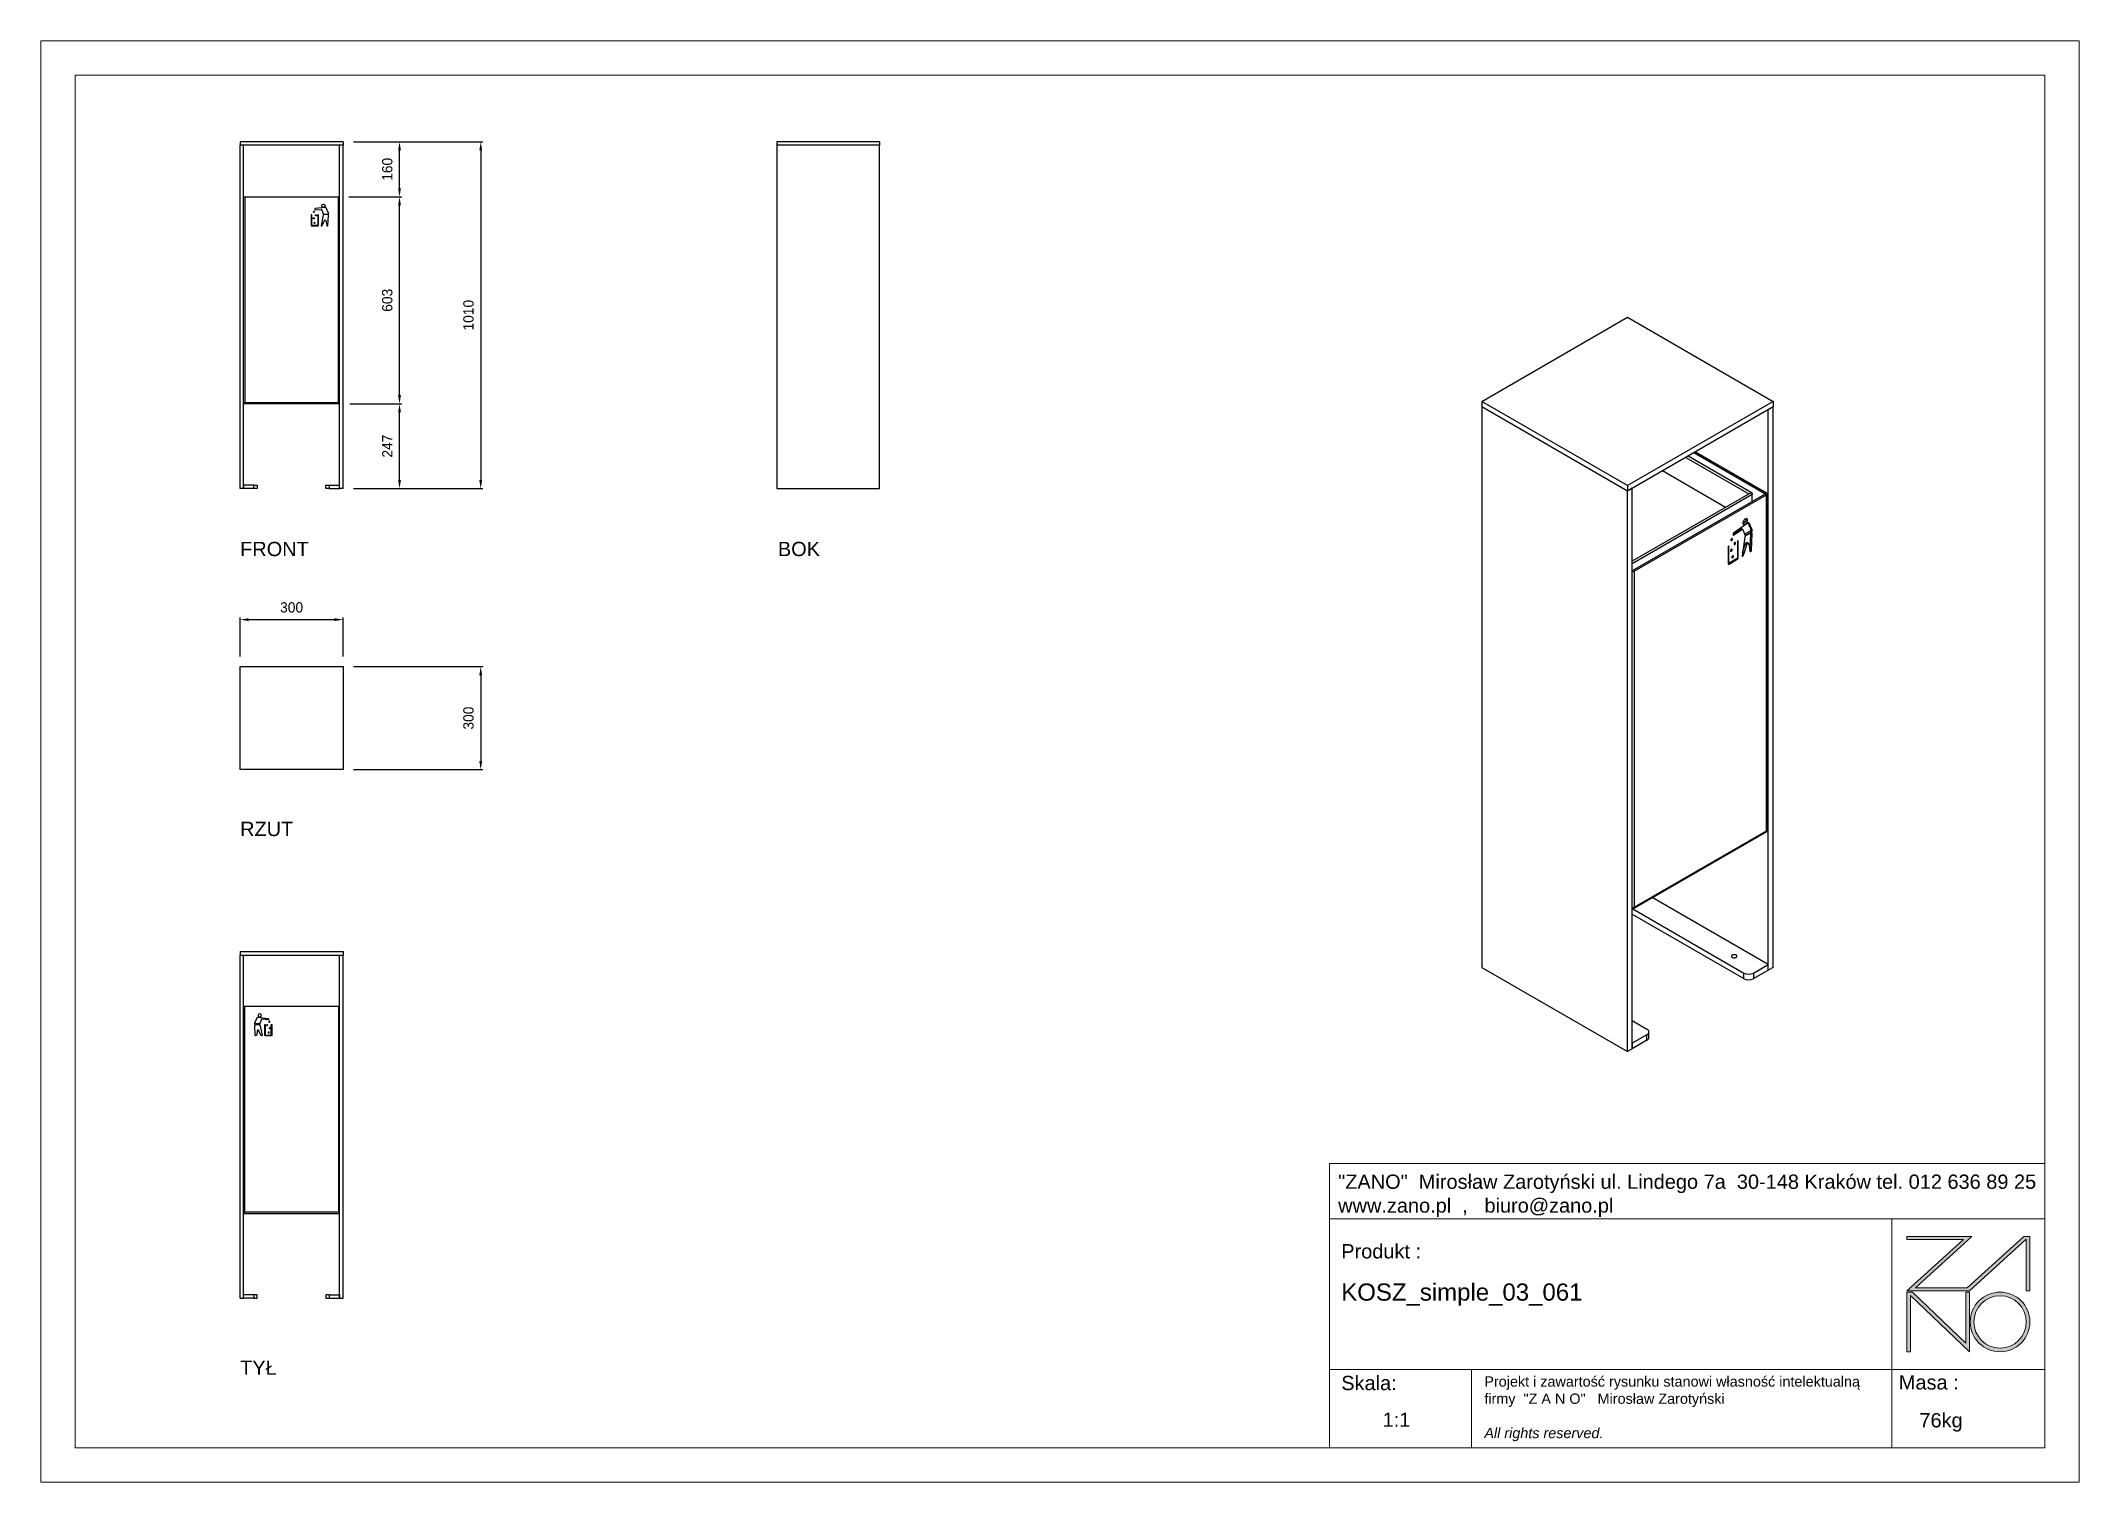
# Model space of a CAD drawing. Header units: millimetres. Extents: x 2053 to 7993, y -1233 to 2967.
import ezdxf

# ---------------------------------------------------------------- set-up
doc = ezdxf.new("R2010")
doc.units = ezdxf.units.MM
doc.header["$PDSIZE"] = -1
doc.layers.add('tabelka', color=155, linetype='Continuous')
doc.layers.add('WYMIAR', color=96, linetype='Continuous')
doc.dimstyles.new('1-1', dxfattribs={"dimtxt": 30, "dimasz": 25, "dimexe": 6.25, "dimexo": 30, "dimgap": 20.625, "dimtad": 1, "dimdec": 1, "dimtxsty": 'Standard', "dimcen": 0, "dimclrd": 2, "dimclre": 2, "dimclrt": 2, "dimadec": 0, "dimazin": 0, "dimtfac": 1, "dimtdec": 1, "dimtmove": 0, "dimatfit": 3, "dimfxl": 0, "dimarcsym": 0})

# ---------------------------------------------------------------- blocks, each defined once
blk = doc.blocks.new('zano')
at = {"layer": 'Defpoints', "lineweight": 5}
for points in [[(6270.2, 3716.2), (6270.2, 3707.4), (6434.8, 3707.4), (6270.2, 3558.4), (6452.4, 3558.4), (6617.9, 3708.2), (6617.9, 3558.4), (6628.6, 3558.4), (6628.6, 3716.2), (6610.7, 3716.2), (6446.1, 3567.2), (6295.4, 3567.2), (6459.9, 3716.2), (6270.2, 3716.2), (6270.2, 3707.4)], [(6270.2, 3554.4), (6286.2, 3554.4), (6441.7, 3405.6), (6441.7, 3554.4), (6452.4, 3554.4), (6452.4, 3380.5), (6281, 3544.6), (6281, 3380.5), (6270.2, 3380.5)]]:
    blk.add_hatch(color=251, dxfattribs=at).paths.add_polyline_path(points)
h = blk.add_hatch(color=251, dxfattribs=at)
h.paths.add_polyline_path([(6454.7, 3467.4, 1), (6628.6, 3467.4, 1)])
h.paths.add_polyline_path([(6617.9, 3467.4, -1), (6465.4, 3467.4, -1)], flags=16)
at = {"layer": 'Defpoints', "color": 251, "lineweight": 5}
blk.add_lwpolyline([(6434.8, 3707.4), (6270.2, 3558.4), (6452.4, 3558.4), (6617.9, 3708.2), (6617.9, 3558.4), (6628.6, 3558.4), (6628.6, 3716.2), (6610.7, 3716.2), (6446.1, 3567.2), (6295.4, 3567.2), (6459.9, 3716.2), (6270.2, 3716.2), (6270.2, 3707.4), (6432.1, 3707.4)], dxfattribs=at)
for points in [[(6270.2, 3716.2), (6270.2, 3707.4), (6434.8, 3707.4), (6270.2, 3558.4), (6452.4, 3558.4), (6617.9, 3708.2), (6617.9, 3558.4), (6628.6, 3558.4), (6628.6, 3716.2), (6610.7, 3716.2), (6446.1, 3567.2), (6295.4, 3567.2), (6459.9, 3716.2), (6270.2, 3716.2), (6270.2, 3707.4)], [(6270.2, 3554.4), (6286.2, 3554.4), (6441.7, 3405.6), (6441.7, 3554.4), (6452.4, 3554.4), (6452.4, 3380.5), (6281, 3544.6), (6281, 3380.5), (6270.2, 3380.5)]]:
    blk.add_lwpolyline(points, close=True, dxfattribs=at)
for radius in [87, 76.3]:
    blk.add_circle((6541.7, 3467.4), radius, dxfattribs=at)
blk = doc.blocks.new('TABELA')
at = {"layer": 'tabelka', "lineweight": 5}
for p, q in [((4587.4, 3929.4), (6672.4, 3929.4)), ((4587.4, 3767.6), (4587.4, 3929.4)), ((4587.4, 3929.4), (6672.4, 3929.4)), ((6226.5, 3767.6), (6226.5, 3329)), ((4587.4, 3329), (6672.4, 3329)), ((5001.6, 3329), (5001.6, 3100.4)), ((6226.5, 3329), (6226.5, 3100.4))]:
    blk.add_line(p, q, dxfattribs=at)
blk.add_lwpolyline([(4587.4, 3767.6), (6672.4, 3767.6), (6672.4, 3100.4), (4587.4, 3100.4)], close=True, dxfattribs=at)
blk.add_blockref('zano', (0, 0))
at = {"layer": 'tabelka', "lineweight": 5, "attachment_point": 1}
for s, insert, char_height, width in [('{\\fArial|b0|i0|c238|p34;"ZANO"  Mirosław Zarotyński ul. Lindego 7a  30-148 Kraków tel. 012 636 89 25\\Pwww.zano.pl  ,   biuro@zano.pl}', (4613, 3896.9), 41.595, 2040.38), ('{\\fArial|b0|i0|c238|p34;Produkt : }', (4622, 3694.1), 41.595, 265.273), ('{\\fArial|b0|i0|c238|p34;KOSZ_simple_03_061}', (4622, 3579.5), 50, 713.135), ('{\\fArial|b0|i0|c238|p34;Skala: }', (4622, 3310.3), 41.595, 191.675), ('{\\fArial|b0|i0|c238|p34;Masa :}', (6246.7, 3312.2), 41.595, 200.457), ('{\\fArial|b0|i0|c238|p34;1:1}', (4742.5, 3203.5), 41.595, 42.482), ('{\\fArial|b0|i0|c238|p34;76kg}', (6306.7, 3201.8), 41.595, 42.482)]:
    blk.add_mtext(s, dxfattribs=dict(at, insert=insert, char_height=char_height, width=width))
at = {"layer": 'tabelka', "color": 1, "lineweight": 5, "insert": (5038.9, 3308.9), "char_height": 30, "width": 1186.12, "attachment_point": 1}
blk.add_mtext('{\\fArial|b0|i0|c0|p34;Projekt i zawartość rysunku stanowi własność intelektualną firmy \\fArial|b0|i0|c238|p34; "Z A N O"   Mirosław Zarotyński\\fArial|b0|i1|c238|p34;\\P\\PAll rights reserved.}', dxfattribs=at)
blk = doc.blocks.new('IZOMETRIA')
for p, q in [((-923.7, 1217.4), (-711.5, 1339.9)), ((-711.5, 1339.9), (-499.4, 1217.4)), ((-923.7, 1217.4), (-923.7, 1209.2)), ((-711.5, 1095), (-923.7, 1217.4)), ((-711.5, 1086.8), (-923.7, 1209.2)), ((-923.7, 1209.2), (-923.7, 392.7)), ((-499.4, 1217.4), (-711.5, 1095)), ((-499.4, 1209.2), (-711.5, 1086.8)), ((-499.4, 1209.2), (-506.5, 1205.2)), ((-506.5, 388.6), (-506.5, 1205.2)), ((-499.4, 1217.4), (-499.4, 1209.2)), ((-499.4, 392.7), (-499.4, 1209.2)), ((-626.7, 1135.8), (-534.6, 1082.6)), ((-530, 1083.9), (-623.3, 1137.7)), ((-614.7, 1142.7), (-511.2, 1083)), ((-612.6, 1143.9), (-509.1, 1084.2)), ((-568.6, 1063), (-660.7, 1116.2)), ((-711.5, 1095), (-711.5, 1086.8)), ((-704.5, 1090.9), (-711.5, 1086.8)), ((-711.5, 270.2), (-711.5, 1086.8)), ((-704.5, 274.3), (-704.5, 1090.9)), ((-532, 1084.1), (-704.5, 984.6)), ((-529.6, 1081.6), (-704.5, 980.6)), ((-704, 971.1), (-511.2, 1082.4)), ((-701.9, 969.9), (-509.1, 1081.2)), ((-529.9, 1082.8), (-529.6, 1083)), ((-529.6, 1081.6), (-529.6, 1083)), ((-529.6, 1071.8), (-529.6, 1081.6)), ((-511.2, 1083), (-509.1, 1084.2)), ((-511.2, 1083), (-511.2, 1082.4)), ((-511.2, 1082.4), (-509.1, 1081.2)), ((-509.1, 591.8), (-509.1, 1081.2)), ((-508, 593.3), (-508, 1082.7)), ((-535.8, 1040.3), (-557.1, 1025.3)), ((-531.7, 1031.6), (-535.8, 1040.2)), ((-535, 1040.6), (-534.3, 1040.1)), ((-529.6, 1030.4), (-534.3, 1040.1)), ((-557.7, 1024.5), (-547, 1031.8)), ((-557.7, 1024), (-557.6, 1022.7)), ((-557.6, 1022.8), (-556.8, 1022.4)), ((-556.8, 1022.4), (-544.8, 1030.6)), ((-550.1, 1014.6), (-551.3, 1013.9)), ((-551.3, 1013.9), (-551.3, 989.1)), ((-550.1, 989.8), (-550.1, 1014.6)), ((-547, 1031.8), (-544.8, 1030.6)), ((-543.7, 1030.8), (-545.8, 1032)), ((-540.3, 1019.6), (-544.5, 992.3)), ((-543.8, 996.9), (-539.8, 1009.8)), ((-543.4, 1030.5), (-540.3, 1022.9)), ((-540.8, 1024.1), (-533, 1028.5)), ((-540.6, 1023.6), (-539, 1022.7)), ((-539.8, 1009.8), (-537.6, 1008.6)), ((-539, 1022.7), (-530.9, 1027.3)), ((-531, 1025.8), (-538.8, 1021.8)), ((-535.3, 1010.4), (-537.4, 1011.6)), ((-533, 1028.5), (-530.9, 1027.3)), ((-532.8, 1001.5), (-531.8, 1025.4)), ((-531.7, 1031.6), (-529.6, 1030.4)), ((-531.2, 1025.7), (-529.6, 1024.8)), ((-530.7, 1000.3), (-529.6, 1024.8)), ((-563.7, 1006.7), (-564.9, 1006)), ((-564.9, 1006), (-564.9, 981.2)), ((-564.9, 982.6), (-563.7, 981.9)), ((-564.9, 982.5), (-563.7, 981.8)), ((-564.9, 982), (-564.5, 982.3)), ((-564.9, 981.2), (-563.5, 980.4)), ((-563.7, 981.9), (-563.7, 1006.7)), ((-551.5, 988.7), (-563.5, 981.8)), ((-563.5, 980.4), (-551.5, 987.3)), ((-552.7, 988), (-551.5, 987.3)), ((-551.3, 990.5), (-550.1, 989.8)), ((-544.5, 992.3), (-543.7, 991.8)), ((-544.5, 992.2), (-543.8, 991.7)), ((-544.2, 994.6), (-542.4, 993.5)), ((-543.8, 991.7), (-543.7, 991.8)), ((-542.4, 993.5), (-537.6, 1008.6)), ((-534.9, 1009.7), (-533, 999.5)), ((-533.2, 1000.1), (-531.4, 999.1)), ((-533.1, 999.8), (-531.6, 998.9)), ((-532.8, 1001.5), (-530.7, 1000.3)), ((-531.6, 998.9), (-531.4, 999.1)), ((-704, 971.1), (-701.9, 969.9)), ((-701.9, 969.9), (-701.9, 480.5)), ((-508, 594.2), (-506.5, 593.3)), ((-704.5, 477.8), (-507.2, 591.6)), ((-701.9, 480.5), (-509.1, 591.8)), ((-506.5, 593.3), (-509.1, 591.8)), ((-704.5, 479), (-701.9, 480.5)), ((-703.9, 478.1), (-541.8, 384.5)), ((-506.5, 396.8), (-675.6, 494.4)), ((-704.5, 470.3), (-541.8, 376.4)), ((-923.7, 392.7), (-711.5, 270.2)), ((-527.7, 384.5), (-506.5, 396.8)), ((-527.7, 376.4), (-506.5, 388.6)), ((-506.5, 388.6), (-506.5, 396.8)), ((-499.4, 392.7), (-506.5, 388.6)), ((-541.8, 376.4), (-541.8, 384.5)), ((-527.7, 384.5), (-527.7, 376.4)), ((-704.5, 315.2), (-683.3, 302.9)), ((-680.3, 290.7), (-680.3, 298.8)), ((-704.5, 274.3), (-711.5, 270.2)), ((-683.3, 294.7), (-704.5, 282.5)), ((-683.3, 286.6), (-704.5, 274.3)), ((-704.5, 282.5), (-704.5, 274.3)), ((-683.3, 286.6), (-683.3, 294.7))]:
    blk.add_line(p, q)
at = {"flags": 128}
for points in [[(-532, 1084.1), (-531.6, 1084.2), (-531, 1084), (-530.5, 1083.6), (-530, 1083), (-529.7, 1082.3), (-529.6, 1081.6)], [(-529.6, 1083), (-529.7, 1083.5), (-530, 1083.9), (-530.5, 1084), (-530.8, 1083.9)], [(-539.9, 1038.2), (-539, 1038.9), (-538.2, 1039.8), (-537.4, 1040.9), (-536.9, 1042.1), (-536.6, 1043.3), (-536.5, 1044.4), (-536.7, 1045.3), (-537.2, 1046.1), (-537.8, 1046.5), (-538.6, 1046.6), (-539.5, 1046.3), (-540.4, 1045.8), (-541.3, 1045), (-542.1, 1044), (-542.7, 1042.8), (-543.2, 1041.6), (-543.4, 1040.5), (-543.3, 1039.4), (-543, 1038.6), (-542.4, 1038), (-541.7, 1037.8), (-540.9, 1037.8), (-539.9, 1038.2)], [(-534.3, 1040.1), (-534.4, 1040.3), (-534.5, 1040.4), (-534.7, 1040.5), (-534.9, 1040.6), (-535.1, 1040.6), (-535.3, 1040.5), (-535.5, 1040.4), (-535.8, 1040.3)], [(-559.6, 1014.9), (-559.2, 1015.3), (-558.8, 1015.8), (-558.5, 1016.4), (-558.5, 1016.9), (-558.5, 1017.4), (-558.8, 1017.7), (-559.2, 1017.8), (-559.6, 1017.6), (-560.1, 1017.3), (-560.4, 1016.7), (-560.7, 1016.2), (-560.8, 1015.6), (-560.7, 1015.1), (-560.4, 1014.8), (-560.1, 1014.8), (-559.6, 1014.9)], [(-557.6, 1022.7), (-557.6, 1022.5), (-557.5, 1022.4), (-557.4, 1022.3), (-557.3, 1022.3), (-557.2, 1022.2), (-557.1, 1022.2), (-556.9, 1022.3), (-556.8, 1022.4)], [(-555.1, 1009.1), (-554.6, 1009.4), (-554.2, 1009.9), (-554, 1010.5), (-553.9, 1011.1), (-554, 1011.6), (-554.2, 1011.8), (-554.6, 1011.9), (-555.1, 1011.8), (-555.5, 1011.4), (-555.9, 1010.9), (-556.1, 1010.3), (-556.2, 1009.8), (-556.1, 1009.3), (-555.9, 1009), (-555.5, 1008.9), (-555.1, 1009.1)], [(-544.8, 1030.6), (-544.6, 1030.7), (-544.4, 1030.8), (-544.2, 1030.9), (-544, 1030.9), (-543.8, 1030.9), (-543.7, 1030.8), (-543.5, 1030.7), (-543.4, 1030.5)], [(-543.2, 1039), (-543, 1039.1), (-542.1, 1039.4)], [(-540.3, 1022.9), (-540.2, 1022.8), (-540.1, 1022.6), (-540, 1022.5), (-539.8, 1022.5), (-539.6, 1022.5), (-539.4, 1022.5), (-539.2, 1022.6), (-539, 1022.7)], [(-539.8, 1009.8), (-539.5, 1010.4), (-539.1, 1010.9), (-538.7, 1011.3), (-538.3, 1011.6), (-537.8, 1011.7), (-537.5, 1011.6), (-537.4, 1011.6)], [(-537.6, 1008.6), (-537.4, 1009.2), (-537, 1009.7), (-536.6, 1010.1), (-536.1, 1010.4), (-535.7, 1010.5), (-535.3, 1010.4), (-535.1, 1010.1), (-534.9, 1009.7)], [(-529.6, 1024.8), (-529.7, 1025.2), (-529.7, 1025.4), (-529.9, 1025.7), (-530, 1025.8), (-530.2, 1025.9), (-530.5, 1025.9), (-530.7, 1025.9), (-531, 1025.8)], [(-560.1, 999.2), (-559.6, 999.5), (-559.3, 1000), (-559, 1000.6), (-558.9, 1001.2), (-559, 1001.7), (-559.3, 1001.9), (-559.6, 1002), (-560.1, 1001.9), (-560.5, 1001.5), (-560.9, 1001), (-561.2, 1000.4), (-561.3, 999.8), (-561.2, 999.4), (-560.9, 999.1), (-560.5, 999), (-560.1, 999.2)], [(-558.2, 989.6), (-557.8, 990), (-557.4, 990.5), (-557.1, 991), (-557.1, 991.6), (-557.1, 992.1), (-557.4, 992.4), (-557.8, 992.4), (-558.2, 992.3), (-558.7, 991.9), (-559, 991.4), (-559.3, 990.8), (-559.4, 990.3), (-559.3, 989.8), (-559, 989.5), (-558.7, 989.4), (-558.2, 989.6)], [(-544.5, 992.3), (-544.5, 992.1), (-544.5, 992), (-544.5, 991.8), (-544.4, 991.7), (-544.3, 991.7), (-544.1, 991.6), (-544, 991.7), (-543.8, 991.7)], [(-533, 999.5), (-533, 999.3), (-532.9, 999.1), (-532.7, 998.9), (-532.6, 998.8), (-532.3, 998.8), (-532.1, 998.8), (-531.9, 998.8), (-531.6, 998.9)], [(-553.1, 407.4), (-552.4, 408), (-552, 408.6), (-552, 409.3), (-552.3, 410), (-552.9, 410.5), (-553.8, 411), (-554.9, 411.3), (-556.1, 411.3), (-557.3, 411.2), (-558.4, 410.9), (-559.2, 410.4), (-559.8, 409.8), (-560, 409.1), (-559.8, 408.4), (-559.4, 407.8), (-558.6, 407.3), (-557.6, 406.9), (-556.4, 406.7), (-555.2, 406.8), (-554.1, 407), (-553.1, 407.4)], [(-683.3, 294.7), (-682, 295.6), (-681.1, 296.6), (-680.5, 297.7), (-680.3, 298.8), (-680.5, 299.9), (-681.1, 301), (-682, 302), (-683.3, 302.9)]]:
    blk.add_lwpolyline(points, dxfattribs=at)
for centre, radius, start, end in [((-511.3, 1082.7), 0.306, 290.7825, 69.2175), ((-509.7, 1082.7), 1.62, 290.7835, 69.2165), ((-545.4, 1045.2), 6.69, 299.8603, 11.1621), ((-556.2, 1024.1), 1.56, 125.6662, 180.3442), ((-546.2, 1031), 1.11, 67.2631, 131.2303), ((-537.2, 1019.1), 3.17, 121.0366, 170.8086), ((-534.4, 1031), 2.83, 300.1799, 13.2575), ((-532.3, 1029.8), 2.83, 300.1799, 13.2575), ((-564, 981.1), 0.894, 170.7866, 309.2021), ((-563.6, 981.9), 0.152, 170.7766, 309.2147), ((-553.2, 990), 3.15, 302.6061, 357.3941), ((-551.8, 989.1), 0.535, 302.5985, 357.4008), ((-545.4, 994.5), 3.17, 302.7599, 341.9581), ((-534.4, 1001.6), 1.61, 317.1044, 355.3728), ((-532.3, 1000.4), 1.58, 302.7318, 355.6032), ((-704.4, 972), 1.01, 268.856, 298.04), ((-704.4, 974.6), 5.34, 268.8556, 298.0403), ((-509.9, 593.5), 1.86, 294.3931, 354.2872), ((-508.3, 593.1), 1.83, 305.035, 6.2768), ((-704.4, 485.3), 5.41, 269.0627, 297.8332), ((-534.8, 398.2), 15.4, 242.6097, 297.3903), ((-534.8, 390), 15.4, 242.6097, 297.3903), ((-685.3, 291.2), 5.03, 294.3747, 354.3053)]:
    blk.add_arc(centre, radius, start, end)
blk = doc.blocks.new('RZUT')
for p, q in [((-699.3, -565.1), (-699.3, -265.1)), ((-699.3, -265.1), (-399.3, -265.1)), ((-399.3, -265.1), (-399.3, -565.1)), ((-399.3, -565.1), (-699.3, -565.1))]:
    blk.add_line(p, q)
blk = doc.blocks.new('FRONT')
for p, q in [((-699.3, -1133.5), (-699.3, -1143.5)), ((-399.3, -1133.5), (-699.3, -1133.5)), ((-399.3, -1143.5), (-699.3, -1143.5)), ((-689.3, -1143.5), (-699.3, -1143.5)), ((-699.3, -2143.5), (-699.3, -1143.5)), ((-689.3, -2143.5), (-689.3, -1143.5)), ((-399.3, -1143.5), (-409.3, -1143.5)), ((-409.3, -2143.5), (-409.3, -1143.5)), ((-399.3, -1133.5), (-399.3, -1143.5)), ((-399.3, -2143.5), (-399.3, -1143.5)), ((-689.3, -1293.5), (-685.6, -1293.5)), ((-685.6, -1293.5), (-685.6, -1892.8)), ((-685.6, -1293.5), (-413, -1293.5)), ((-413, -1293.5), (-409.3, -1293.5)), ((-413, -1892.8), (-413, -1293.5)), ((-490.2, -1346.1), (-491.9, -1346.1)), ((-491.9, -1346.1), (-491.9, -1376.4)), ((-490.2, -1376.4), (-490.2, -1346.1)), ((-481.7, -1329.1), (-481.5, -1330.9)), ((-450.7, -1324.8), (-480.8, -1328)), ((-480.4, -1331.8), (-463.5, -1330.2)), ((-470.9, -1346.1), (-472.6, -1346.1)), ((-472.6, -1346.1), (-472.6, -1376.4)), ((-470.9, -1376.4), (-470.9, -1346.1)), ((-457.1, -1346.9), (-463.1, -1377.3)), ((-461.5, -1331.3), (-457.1, -1342.8)), ((-460, -1377.3), (-453.3, -1362.2)), ((-455.2, -1344), (-443.8, -1344.1)), ((-444, -1345.8), (-454.9, -1345.3)), ((-449.5, -1362.7), (-446.8, -1376.6)), ((-441.9, -1341.2), (-448.6, -1326)), ((-443.5, -1377.3), (-442, -1348)), ((-472.9, -1376.8), (-489.9, -1376.8)), ((-489.9, -1378.5), (-472.9, -1378.5)), ((-462.1, -1378.5), (-461.8, -1378.5)), ((-444.8, -1378.3), (-444.5, -1378.3)), ((-689.3, -1892.8), (-685.6, -1892.8)), ((-409.3, -1896.5), (-689.3, -1896.5)), ((-685.6, -1892.8), (-413, -1892.8)), ((-409.3, -1892.8), (-413, -1892.8)), ((-689.3, -2133.5), (-689.3, -2143.5)), ((-659.3, -2133.5), (-689.3, -2133.5)), ((-659.3, -2143.5), (-659.3, -2133.5)), ((-659.3, -2133.5), (-649.3, -2133.5)), ((-649.3, -2133.5), (-649.3, -2143.5)), ((-449.3, -2143.5), (-449.3, -2133.5)), ((-449.3, -2133.5), (-439.3, -2133.5)), ((-439.3, -2133.5), (-439.3, -2143.5)), ((-439.3, -2133.5), (-409.3, -2133.5)), ((-409.3, -2143.5), (-409.3, -2133.5)), ((-689.3, -2143.5), (-699.3, -2143.5)), ((-659.3, -2143.5), (-689.3, -2143.5)), ((-649.3, -2143.5), (-659.3, -2143.5)), ((-439.3, -2143.5), (-449.3, -2143.5)), ((-439.3, -2143.5), (-409.3, -2143.5)), ((-399.3, -2143.5), (-409.3, -2143.5))]:
    blk.add_line(p, q)
for centre, radius in [((-485.1, -1356.2), 1.65), ((-484.4, -1337.3), 1.65), ((-478, -1347.7), 1.65), ((-456.6, -1319.5), 4.83), ((-482.4, -1369.3), 1.65)]:
    blk.add_circle(centre, radius)
for centre, radius, start, end in [((-480.7, -1329), 1.02, 95.5033, 184.88661), ((-480.5, -1330.8), 1.02, 185.50665, 275.50665), ((-463.3, -1332.2), 2.05, 26.35219, 95.50665), ((-455.2, -1342), 2.05, 202.52856, 269.95555), ((-455, -1347.3), 2.05, 87.11472, 168.80916), ((-451.5, -1363.1), 2.05, 10.62288, 153.83921), ((-450.4, -1326.8), 2.05, 23.64214, 96.14064), ((-444.1, -1347.9), 2.05, 357.11472, 87.11472), ((-443.8, -1342), 2.05, 270, 23.06322), ((-489.9, -1376.4), 2.05, 180, 270), ((-489.9, -1376.4), 0.348, 180, 270), ((-472.9, -1376.4), 2.05, 270, 0), ((-472.9, -1376.4), 0.348, 270, 0), ((-462.1, -1377.5), 1.02, 168.80916, 270), ((-461.8, -1376.4), 2.05, 270, 333.83921), ((-444.8, -1376.2), 2.05, 190.62288, 270), ((-444.5, -1377.3), 1.02, 270, 357.11472)]:
    blk.add_arc(centre, radius, start, end)
blk = doc.blocks.new('BOK')
for p, q in [((1164.3, -1133.5), (864.3, -1133.5)), ((864.3, -1133.5), (864.3, -1143.5)), ((1164.3, -1143.5), (864.3, -1143.5)), ((864.3, -1143.5), (864.3, -2143.5)), ((1164.3, -1133.5), (1164.3, -1143.5)), ((1164.3, -2143.5), (1164.3, -1143.5)), ((864.3, -2143.5), (1164.3, -2143.5))]:
    blk.add_line(p, q)
blk = doc.blocks.new('*D9')
at = {"color": 2, "lineweight": -2}
for p, q in [((2964, 2672.2), (3341.4, 2672.2)), ((3335.1, 2647.2), (3335.1, 1687.2)), ((2964, 1662.2), (3341.4, 1662.2))]:
    blk.add_line(p, q, dxfattribs=at)
at = {"color": 2}
for points in [[(3330.9, 2647.2), (3339.3, 2647.2), (3335.1, 2672.2)], [(3330.9, 1687.2), (3339.3, 1687.2), (3335.1, 1662.2)]]:
    blk.add_solid(points, dxfattribs=at)
at = {"layer": 'Defpoints', "color": 0}
for p in [(2934, 2672.2), (2934, 1662.2), (3335.1, 1662.2)]:
    blk.add_point(p, dxfattribs=at)
at = {"color": 2, "insert": (3299.5, 2167.2), "char_height": 30, "attachment_point": 5, "rotation": 90}
blk.add_mtext('1010', dxfattribs=at)
blk = doc.blocks.new('*D10')
at = {"color": 2, "lineweight": -2}
for p, q in [((2634, 1173.2), (2634, 1286.3)), ((2659, 1280.1), (2909, 1280.1)), ((2934, 1173.2), (2934, 1286.3))]:
    blk.add_line(p, q, dxfattribs=at)
at = {"color": 2}
for points in [[(2659, 1284.3), (2659, 1275.9), (2634, 1280.1)], [(2909, 1284.3), (2909, 1275.9), (2934, 1280.1)]]:
    blk.add_solid(points, dxfattribs=at)
at = {"layer": 'Defpoints', "color": 0}
for p in [(2934, 1280.1), (2634, 1143.2), (2934, 1143.2)]:
    blk.add_point(p, dxfattribs=at)
at = {"color": 2, "insert": (2784, 1315.7), "char_height": 30, "attachment_point": 5}
blk.add_mtext('300', dxfattribs=at)
blk = doc.blocks.new('*D11')
at = {"color": 2, "lineweight": -2}
for p, q in [((2964, 1143.2), (3341.4, 1143.2)), ((3335.1, 1118.2), (3335.1, 868.2)), ((2964, 843.2), (3341.4, 843.2))]:
    blk.add_line(p, q, dxfattribs=at)
at = {"color": 2}
for points in [[(3330.9, 1118.2), (3339.3, 1118.2), (3335.1, 1143.2)], [(3330.9, 868.2), (3339.3, 868.2), (3335.1, 843.2)]]:
    blk.add_solid(points, dxfattribs=at)
at = {"layer": 'Defpoints', "color": 0}
for p in [(2934, 1143.2), (2934, 843.2), (3335.1, 843.2)]:
    blk.add_point(p, dxfattribs=at)
at = {"color": 2, "insert": (3299.5, 993.2), "char_height": 30, "attachment_point": 5, "rotation": 90}
blk.add_mtext('300', dxfattribs=at)
blk = doc.blocks.new('*D12')
at = {"color": 2, "lineweight": -2}
for p, q in [((2954, 1909.2), (3104.8, 1909.2)), ((3098.5, 1687.2), (3098.5, 1884.2)), ((2964, 1662.2), (3104.8, 1662.2))]:
    blk.add_line(p, q, dxfattribs=at)
at = {"color": 2}
for points in [[(3094.3, 1884.2), (3102.7, 1884.2), (3098.5, 1909.2)], [(3094.3, 1687.2), (3102.7, 1687.2), (3098.5, 1662.2)]]:
    blk.add_solid(points, dxfattribs=at)
at = {"layer": 'Defpoints', "color": 0}
for p in [(2924, 1909.2), (3098.5, 1909.2), (2934, 1662.2)]:
    blk.add_point(p, dxfattribs=at)
at = {"color": 2, "insert": (3062.9, 1785.7), "char_height": 30, "attachment_point": 5, "rotation": 90}
blk.add_mtext('247', dxfattribs=at)
blk = doc.blocks.new('*D13')
at = {"color": 2, "lineweight": -2}
for p, q in [((2950.3, 2512.2), (3104.8, 2512.2)), ((3098.5, 1934.2), (3098.5, 2487.2)), ((2954, 1909.2), (3104.8, 1909.2))]:
    blk.add_line(p, q, dxfattribs=at)
at = {"color": 2}
for points in [[(3094.3, 2487.2), (3102.7, 2487.2), (3098.5, 2512.2)], [(3094.3, 1934.2), (3102.7, 1934.2), (3098.5, 1909.2)]]:
    blk.add_solid(points, dxfattribs=at)
at = {"layer": 'Defpoints', "color": 0}
for p in [(2920.3, 2512.2), (3098.5, 2512.2), (2924, 1909.2)]:
    blk.add_point(p, dxfattribs=at)
at = {"color": 2, "insert": (3062.9, 2210.7), "char_height": 30, "attachment_point": 5, "rotation": 90}
blk.add_mtext('603', dxfattribs=at)
blk = doc.blocks.new('*D14')
at = {"color": 2, "lineweight": -2}
for p, q in [((2965, 2672.2), (3104.8, 2672.2)), ((3098.5, 2537.2), (3098.5, 2647.2)), ((2950.3, 2512.2), (3104.8, 2512.2))]:
    blk.add_line(p, q, dxfattribs=at)
at = {"color": 2}
for points in [[(3094.3, 2647.2), (3102.7, 2647.2), (3098.5, 2672.2)], [(3094.3, 2537.2), (3102.7, 2537.2), (3098.5, 2512.2)]]:
    blk.add_solid(points, dxfattribs=at)
at = {"layer": 'Defpoints', "color": 0}
for p in [(2935, 2672.2), (3098.5, 2672.2), (2920.3, 2512.2)]:
    blk.add_point(p, dxfattribs=at)
at = {"color": 2, "insert": (3062.9, 2592.2), "char_height": 30, "attachment_point": 5, "rotation": 90}
blk.add_mtext('160', dxfattribs=at)

msp = doc.modelspace()

# ---------------------------------------------------------------- linework, layer by layer
at = {"layer": 'tabelka', "lineweight": 5}
for points in [[(2053.09, 2966.79), (7993.09, 2966.79), (7993.09, -1233.21), (2053.09, -1233.21)], [(2153.09, 2866.79), (7893.09, 2866.79), (7893.09, -1133.21), (2153.09, -1133.21)]]:
    msp.add_lwpolyline(points, close=True, dxfattribs=at)

# ---------------------------------------------------------------- block references
for name, p in [('FRONT', (3333.23, 3805.68)), ('BOK', (3333.23, 3805.68)), ('RZUT', (3333.23, 1408.27)), ('TABELA', (1220.71, -4233.62))]:
    msp.add_blockref(name, p)
at = {"xscale": 2, "yscale": 2, "zscale": 2}
msp.add_blockref('IZOMETRIA', (8099.71, -518.68), dxfattribs=at)
at = {"xscale": -1}
msp.add_blockref('FRONT', (2234.73, 1446.22), dxfattribs=at)

# ---------------------------------------------------------------- texts
at = {"layer": 'WYMIAR', "char_height": 41.5951, "width": 196.5247, "attachment_point": 1}
for s, insert in [('{\\f@Arial Unicode MS|b0|i0|c238|p34;FRONT}', (2633.98, 1506.81)), ('{\\f@Arial Unicode MS|b0|i0|c238|p34;BOK}', (4201.01, 1506.81)), ('{\\f@Arial Unicode MS|b0|i0|c238|p34;RZUT}', (2633.98, 691.13)), ('{\\f@Arial Unicode MS|b0|i0|c238|p34;TYŁ}', (2633.98, -878.63))]:
    msp.add_mtext(s, dxfattribs=dict(at, insert=insert))

# ---------------------------------------------------------------- dimensions: what is measured, and where the dimension line sits
for base, p1, p2, picture, middle in [((3098.51, 2672.17), (2920.28, 2512.17), (2934.98, 2672.17), '*D14', (3062.88, 2592.17)), ((3335.1, 1662.17), (2933.98, 2672.17), (2933.98, 1662.17), '*D9', (3299.48, 2167.17)), ((3098.51, 2512.17), (2923.98, 1909.17), (2920.28, 2512.17), '*D13', (3062.88, 2210.67)), ((3098.51, 1909.17), (2933.98, 1662.17), (2923.98, 1909.17), '*D12', (3062.88, 1785.67)), ((3335.1, 843.15), (2933.98, 1143.15), (2933.98, 843.15), '*D11', (3299.48, 993.15))]:
    dim = msp.add_linear_dim(base=base, p1=p1, p2=p2, angle=90, dimstyle='1-1')
    dim.commit()
    dim.dimension.update_dxf_attribs({"geometry": picture, "text_midpoint": middle})
dim = msp.add_linear_dim(base=(2933.98, 1280.09), p1=(2633.98, 1143.15), p2=(2933.98, 1143.15), dimstyle='1-1')
dim.commit()
dim.dimension.update_dxf_attribs({"geometry": '*D10', "text_midpoint": (2783.98, 1315.71)})

doc.saveas('drawing.dxf')
